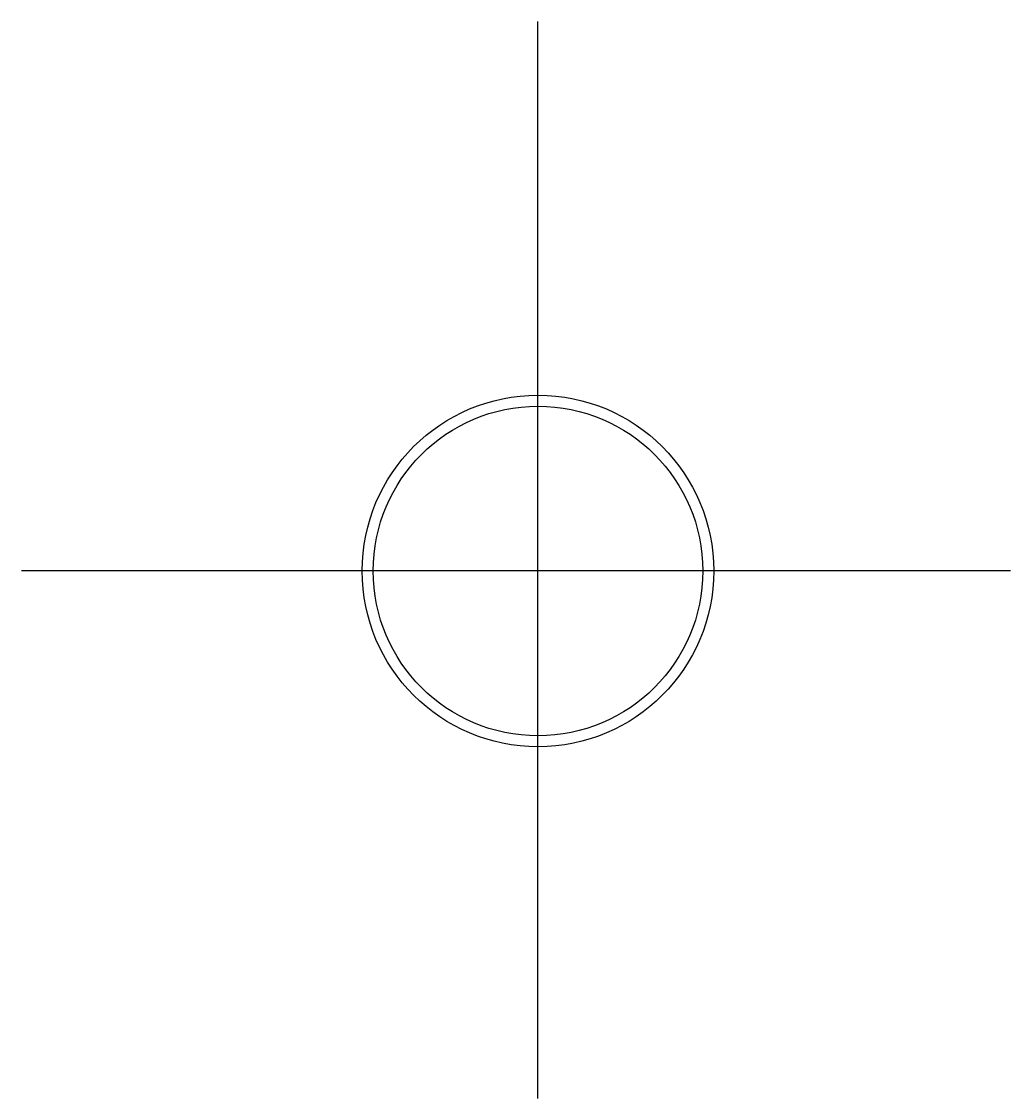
# Model space of a CAD drawing. Header units: millimetres. Extents: x -47 to 43, y -48 to 50.
import ezdxf

# ---------------------------------------------------------------- set-up
doc = ezdxf.new("R2010")
doc.units = ezdxf.units.MM
doc.layers.get('0').update_dxf_attribs({"linetype": 'CONTINUOUS'})

msp = doc.modelspace()

# ---------------------------------------------------------------- linework, layer by layer
for p, q in [((0, -48), (0, 50)), ((43, 0), (-47, 0))]:
    msp.add_line(p, q)
for radius in [16, 15]:
    msp.add_circle((0, 0), radius)

doc.saveas('drawing.dxf')
